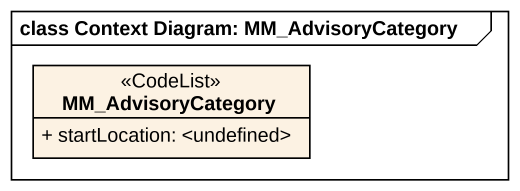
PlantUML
@startuml
mainframe class Context Diagram: MM_AdvisoryCategory
hide circle
hide empty members
skinparam classAttributeIconSize 0
class MM_AdvisoryCategory <<CodeList>> {
  + startLocation: <undefined>
}
@enduml
